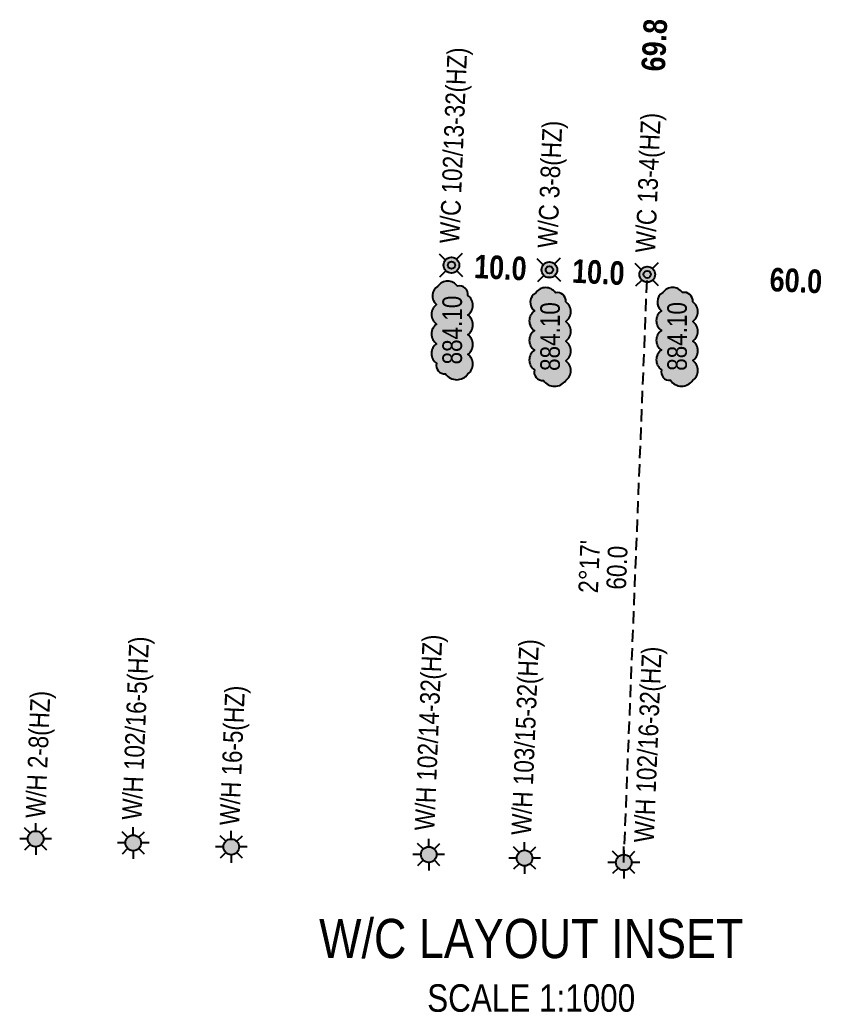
# Model space of a CAD drawing. Extents: x 300929 to 311962, y 5794822 to 5810027.
# Drawn here: x 303694 to 304103, y 5804599 to 5805105 of the extents above; entities that cross this region are included whole.
import ezdxf
from ezdxf.enums import TextEntityAlignment as Align

# ---------------------------------------------------------------- set-up
doc = ezdxf.new("R2010")
doc.units = 0
doc.header["$LTSCALE"] = 5
doc.linetypes.add('foc-TIELINE', pattern=[1.875, 1.25, -0.625])
for name, color, linetype in [('C-WS-S', 8, 'Continuous'), ('DETAIL-T', 7, 'Continuous'), ('L-BD', 7, 'Continuous'), ('L-MON', 1, 'Continuous'), ('L-TIE', 7, 'foc-TIELINE'), ('P-ELEVATION', 7, 'Continuous')]:
    doc.layers.add(name, color=color, linetype=linetype)
doc.layers.add('C-WS-T', color=13, linetype='Continuous', lineweight=9)
doc.styles.add('80', font='ARIALN.TTF', dxfattribs={"height": 10})
doc.styles.add('80CG', font='ARIALN.TTF', dxfattribs={"height": 10})
doc.styles.add('80L', font='ARIALN.TTF', dxfattribs={"height": 10})
doc.styles.add('BOLD', font='ARIALNB.TTF')

# ---------------------------------------------------------------- blocks, each defined once
blk = doc.blocks.new('GAS')
h = blk.add_hatch(color=255)
h.dxf.hatch_style = 1
edge = h.paths.add_edge_path()
edge.add_arc((0, 0), 0.9, 0, 360)
for p, q in [((-0.57, 0.57), (-1.14, 1.14)), ((0, 0.81), (0, 1.62)), ((0.57, 0.57), (1.14, 1.14)), ((-0.81, 0), (-1.62, 0)), ((1.62, 0), (0.81, 0)), ((-0.57, -0.57), (-1.14, -1.14)), ((0, -0.81), (0, -1.62)), ((1.14, -1.14), (0.57, -0.57))]:
    blk.add_line(p, q)
blk.add_circle((0, 0), 0.8)
blk = doc.blocks.new('WC')
at = {"layer": 'L-MON'}
h = blk.add_hatch(color=255, dxfattribs=at)
h.dxf.hatch_style = 1
edge = h.paths.add_edge_path()
edge.add_arc((0, 0), 0.9, 0, 360)
at = {"layer": 'L-MON', "color": 240, "flags": 128}
for points in [[(-0.62, 0.5), (-1.23, 1.12)], [(0.52, 0.61), (1.13, 1.21)], [(-1.18, -1.18), (-0.56, -0.57)], [(1.16, -1.18), (0.56, -0.57)]]:
    blk.add_lwpolyline(points, dxfattribs=at)
at = {"layer": 'L-MON', "color": 240}
for radius in [0.8, 0.373]:
    blk.add_circle((0, 0), radius, dxfattribs=at)
blk = doc.blocks.new('wa')
at = {"layer": 'P-ELEVATION'}
h = blk.add_hatch(color=111, dxfattribs=at)
h.dxf.hatch_style = 1
edge = h.paths.add_edge_path()
edge.add_arc((-17.35, -4.5), 6.1, 215, 325)
edge.add_arc((-7.35, -4.5), 6.1, 215, 325)
edge.add_arc((2.65, -4.5), 6.1, 215, 325)
edge.add_arc((12.65, -4.5), 6.1, 215, 325)
edge.add_arc((18.14, -3.7), 4.32, 263.4336, 373.4336)
edge.add_arc((18.85, 2.3), 6.1, 305, 415)
edge.add_arc((17.45, 4.39), 5.69, 30.6955, 140.6955)
edge.add_arc((8.05, 4.5), 6.1, 35, 145)
edge.add_arc((-1.95, 4.5), 6.1, 35, 145)
edge.add_arc((-11.95, 4.5), 6.1, 35, 145)
edge.add_arc((-18.04, 3.81), 4.33, 75.4261, 185.4261)
edge.add_arc((-18.36, -2.3), 6.96, 125, 235)
at = {"color": 240, "flags": 128}
blk.add_lwpolyline([(-22.35, -8, 0.520567), (-12.35, -8, 0.520567), (-2.35, -8, 0.520567), (7.65, -8, 0.520567), (17.65, -8, 0.520567), (22.35, -2.7, 0.520567), (22.35, 7.3, 0.520567), (13.05, 8, 0.520567), (3.05, 8, 0.520567), (-6.95, 8, 0.520567), (-16.95, 8, 0.520567), (-22.35, 3.4, 0.520567)], format="xyb", close=True, dxfattribs=at)
at = {"layer": 'P-ELEVATION', "color": 240, "flags": 128}
blk.add_lwpolyline([(0, 0, 12.5, 0, 0), (-12.42, -6.43, 0, 0, 0)], format="xyseb", dxfattribs=at)
at = {"layer": 'P-ELEVATION', "color": 240, "style": '80'}
blk.add_attdef('ELEVATION', text='', height=10, dxfattribs=at).set_placement((0, 0), align=Align.MIDDLE_CENTER)

msp = doc.modelspace()

# ---------------------------------------------------------------- linework, layer by layer
at = {"layer": 'L-TIE', "flags": 128}
msp.add_lwpolyline([(304002.106, 5804675.131), (304014.087, 5804974.878)], dxfattribs=at)

# ---------------------------------------------------------------- block references
at = {"layer": 'C-WS-S', "xscale": 4.999646050000025, "yscale": 4.999646050000025, "zscale": 4.999646050000025}
for p in [(303702.156, 5804687.151), (303751.911, 5804685.111), (303801.911, 5804683.086), (303902.636, 5804679.161), (303951.516, 5804677.366), (304002.106, 5804675.131)]:
    msp.add_blockref('GAS', p, dxfattribs=at)
at = {"layer": 'L-MON', "xscale": 4.999646050000015, "yscale": 4.999646050000015, "zscale": 4.999646050000015}
for p in [(303914.203, 5804979.592), (303964.145, 5804977.235), (304014.087, 5804974.878)]:
    msp.add_blockref('WC', p, dxfattribs=at)
at = {"layer": 'P-ELEVATION', "xscale": 0.99992921, "yscale": 0.99992921, "zscale": 0.99992921, "rotation": 90}
for p in [(303914.584, 5804946.515), (303964.5, 5804943.191), (304029.284, 5804943.262)]:
    msp.add_blockref('wa', p, dxfattribs=at).add_auto_attribs({'ELEVATION': '884.10'})

# ---------------------------------------------------------------- texts
at = {"layer": 'C-WS-T', "char_height": 10, "attachment_point": 1, "rotation": 87.64957, "style": '80L'}
for s, width, insert in [('W/C 102/13-32(HZ)', 99.34987, (303908.156, 5804990.931)), ('W/C 13-4(HZ)', 86.60681, (304008.039, 5804986.217)), ('W/C 3-8(HZ)', 64.30646, (303958.098, 5804988.574)), ('W/H 102/16-5(HZ)', 94.71465, (303746.136, 5804697.053)), ('W/H 102/14-32(HZ)', 99.34284, (303895.453, 5804691.652)), ('W/H 103/15-32(HZ)', 99.34284, (303944.748, 5804689.321)), ('W/H 102/16-32(HZ)', 99.34284, (304007.334, 5804685.531)), ('W/H 2-8(HZ)', 64.30191, (303697, 5804697.969)), ('W/H 16-5(HZ)', 70.67299, (303795.981, 5804694.284))]:
    msp.add_mtext_dynamic_manual_height_columns(s, width=width, gutter_width=50, heights=[0], dxfattribs=dict(at, insert=insert))
at = {"layer": 'DETAIL-T', "color": 3, "insert": (303954.888, 5804622.606), "char_height": 19.99858, "width": 216.16014, "attachment_point": 5, "style": '80CG'}
msp.add_mtext('W/C LAYOUT INSET\\P{\\H0.7x;SCALE 1:1000}', dxfattribs=at)
at = {"layer": 'L-BD', "color": 3, "style": 'BOLD'}
for s, rotation, p in [('69.8', 87.2986, (304017.663, 5805091.753)), ('10.0', 357.2982, (303939.174, 5804978.414)), ('10.0', 357.2982, (303989.116, 5804976.057)), ('60.0', 357.6698, (304089.89, 5804971.794))]:
    msp.add_text(s, height=11.9992, rotation=rotation, dxfattribs=at).set_placement(p, align=Align.MIDDLE)
at = {"layer": 'L-BD', "style": '80L'}
for s, p in [("2°17'", (303984.367, 5804825.953)), ('60.0', (303998.605, 5804825.384))]:
    msp.add_text(s, height=9.9993, rotation=87.7111, dxfattribs=at).set_placement(p, align=Align.MIDDLE)

doc.saveas('drawing.dxf')
